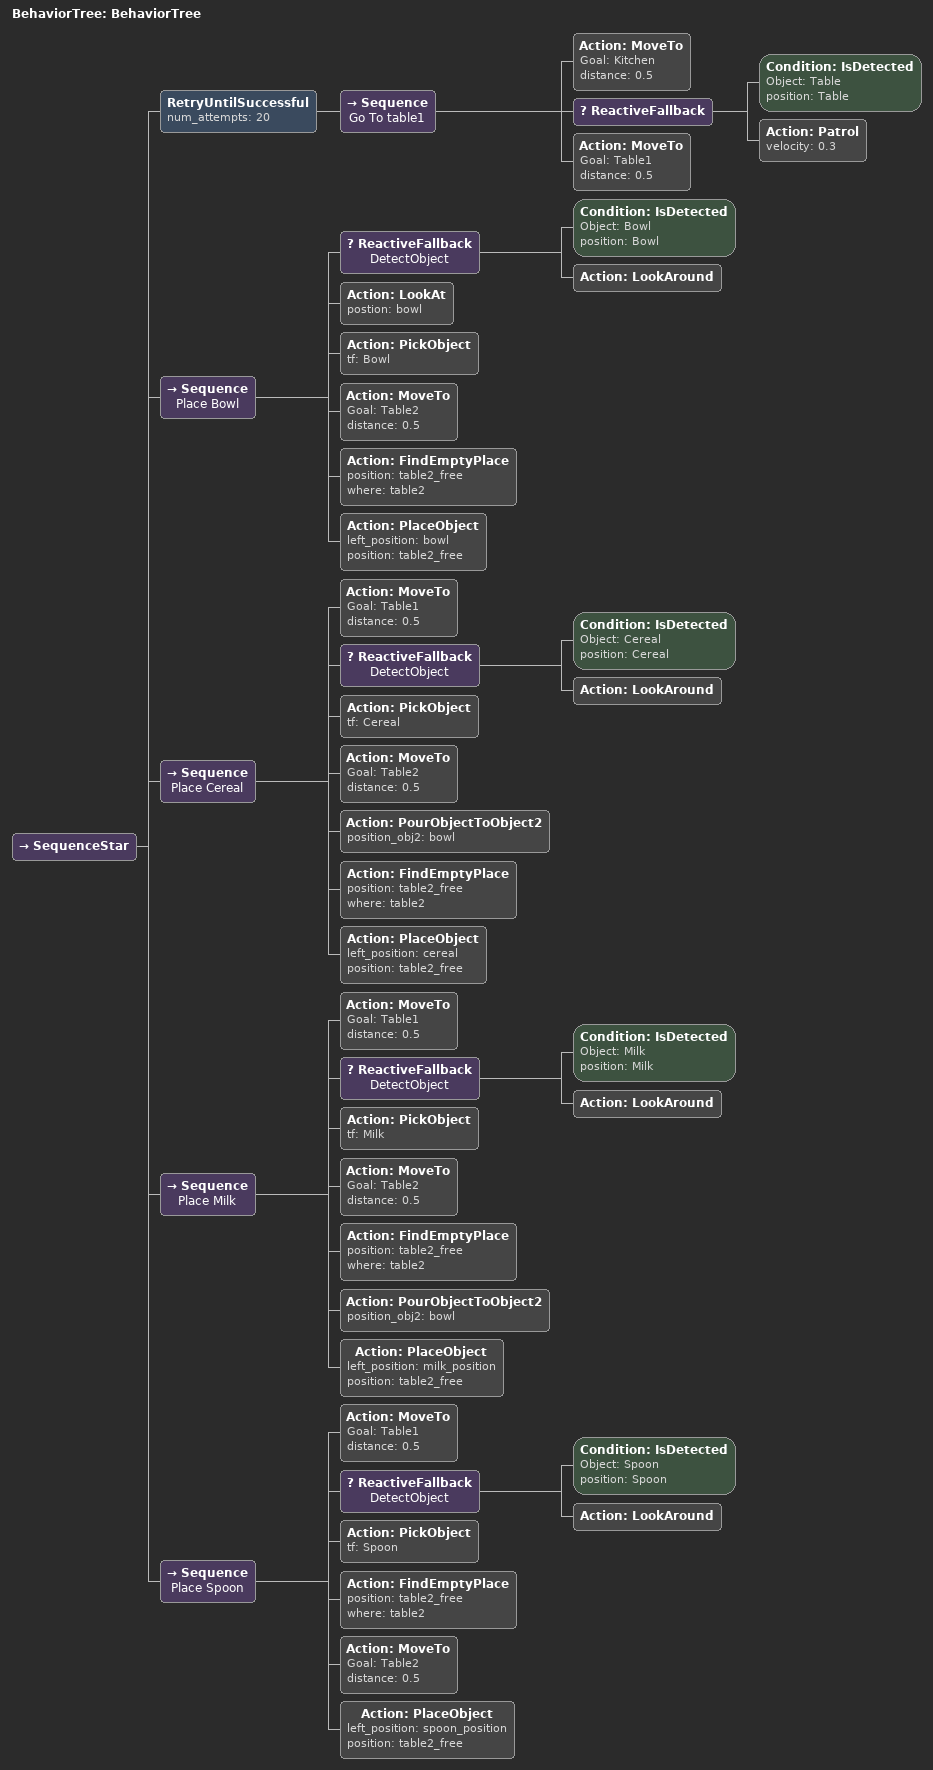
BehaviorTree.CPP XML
<?xml version="1.0"?>
<root main_tree_to_execute="BehaviorTree">
    <BehaviorTree ID="BehaviorTree">
        <SequenceStar>
            <RetryUntilSuccessful num_attempts="20">
                <Sequence name="Go To table1">
                    <Action Goal="Kitchen" ID="MoveTo" distance="0.5"/>
                    <ReactiveFallback>
                        <Condition ID="IsDetected" Object="Table" position="Table"/>
                        <Action ID="Patrol" velocity="0.3"/>
                    </ReactiveFallback>
                    <Action Goal="Table1" ID="MoveTo" distance="0.5"/>
                </Sequence>
            </RetryUntilSuccessful>
            <Sequence name="Place Bowl">
                <ReactiveFallback name="DetectObject">
                    <Condition ID="IsDetected" Object="Bowl" position="Bowl"/>
                    <Action ID="LookAround"/>
                </ReactiveFallback>
                <Action ID="LookAt" postion="bowl"/>
                <Action ID="PickObject" tf="Bowl"/>
                <Action Goal="Table2" ID="MoveTo" distance="0.5"/>
                <Action ID="FindEmptyPlace" position="table2_free" where="table2"/>
                <Action ID="PlaceObject" left_position="bowl" position="table2_free"/>
            </Sequence>
            <Sequence name="Place Cereal">
                <Action Goal="Table1" ID="MoveTo" distance="0.5"/>
                <ReactiveFallback name="DetectObject">
                    <Condition ID="IsDetected" Object="Cereal" position="Cereal"/>
                    <Action ID="LookAround"/>
                </ReactiveFallback>
                <Action ID="PickObject" tf="Cereal"/>
                <Action Goal="Table2" ID="MoveTo" distance="0.5"/>
                <Action ID="PourObjectToObject2" position_obj2="bowl"/>
                <Action ID="FindEmptyPlace" position="table2_free" where="table2"/>
                <Action ID="PlaceObject" left_position="cereal" position="table2_free"/>
            </Sequence>
            <Sequence name="Place Milk">
                <Action Goal="Table1" ID="MoveTo" distance="0.5"/>
                <ReactiveFallback name="DetectObject">
                    <Condition ID="IsDetected" Object="Milk" position="Milk"/>
                    <Action ID="LookAround"/>
                </ReactiveFallback>
                <Action ID="PickObject" tf="Milk"/>
                <Action Goal="Table2" ID="MoveTo" distance="0.5"/>
                <Action ID="FindEmptyPlace" position="table2_free" where="table2"/>
                <Action ID="PourObjectToObject2" position_obj2="bowl"/>
                <Action ID="PlaceObject" left_position="milk_position" position="table2_free"/>
            </Sequence>
            <Sequence name="Place Spoon">
                <Action Goal="Table1" ID="MoveTo" distance="0.5"/>
                <ReactiveFallback name="DetectObject">
                    <Condition ID="IsDetected" Object="Spoon" position="Spoon"/>
                    <Action ID="LookAround"/>
                </ReactiveFallback>
                <Action ID="PickObject" tf="Spoon"/>
                <Action ID="FindEmptyPlace" position="table2_free" where="table2"/>
                <Action Goal="Table2" ID="MoveTo" distance="0.5"/>
                <Action ID="PlaceObject" left_position="spoon_position" position="table2_free"/>
            </Sequence>
        </SequenceStar>
    </BehaviorTree>
</root>
